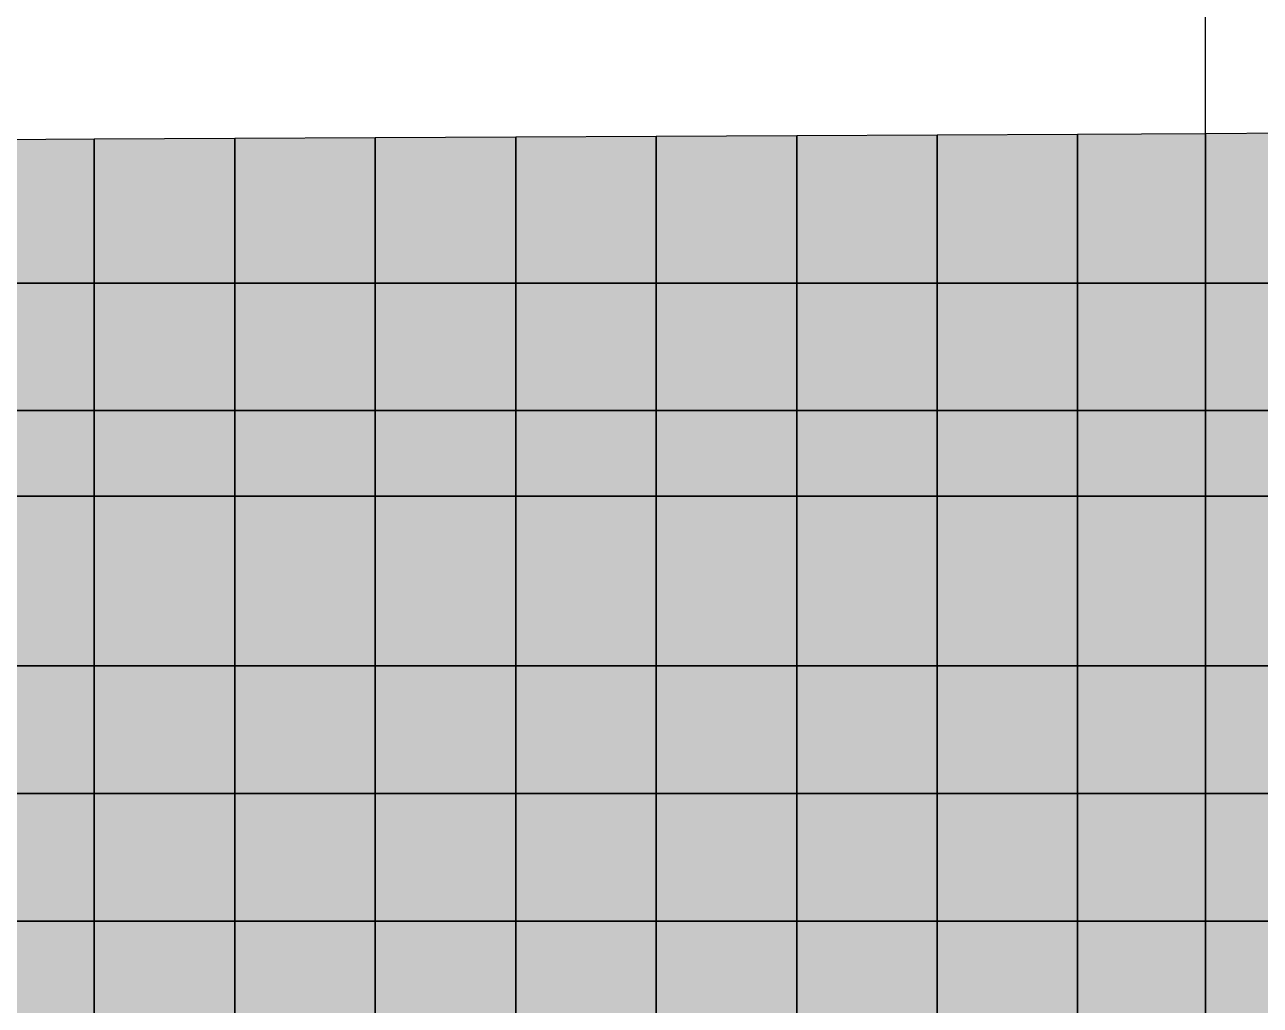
# Model space of a CAD drawing. Header units: inches. Extents: x -100 to 146, y -140 to 41.
# Drawn here: x 24.05 to 33.73, y -2.66 to 5.02 of the extents above; entities that cross this region are included whole.
import ezdxf

# ---------------------------------------------------------------- set-up
doc = ezdxf.new("R2010")
doc.units = ezdxf.units.IN
doc.header["$MEASUREMENT"] = 0
for name, color, linetype in [('Contour 1-01', 7, 'Continuous'), ('Mesh-MPC', 7, 'Continuous'), ('Mesh-クレーン脚', 7, 'Continuous'), ('Mesh-クレーン脚ばね', 7, 'Continuous'), ('Mesh-埋立土(気中)', 7, 'Continuous'), ('Mesh-杭ばね_陸側クレーン基礎杭', 7, 'Continuous'), ('Mesh-深層混合処理(気中)', 7, 'Continuous'), ('Mesh-深層混合処理(水中)', 7, 'Continuous'), ('Mesh-陸側クレーン基礎上部工', 7, 'Continuous'), ('Mesh-陸側クレーン基礎杭(水位上)', 7, 'Continuous'), ('Mesh-陸側クレーン基礎杭(水位下)', 7, 'Continuous'), ('Undeformed Mesh-埋立土(気中)', 7, 'Continuous'), ('Undeformed Mesh-深層混合処理(気中)', 7, 'Continuous'), ('Undeformed Mesh-深層混合処理(水中)', 7, 'Continuous')]:
    doc.layers.add(name, color=color, linetype=linetype)

msp = doc.modelspace()

# ---------------------------------------------------------------- linework, layer by layer
at = {"color": 7, "true_color": 0xffffff, "transparency": 33554687}
for p, q in [((33.3, 4.17), (33.3, 19.87)), ((33.3, 4.17), (33.3, 4.17)), ((33.3, 4.17), (33.3, 4.17)), ((33.3, 4.17), (33.3, 4.17)), ((33.3, 3), (33.3, 4.17)), ((33.3, 3), (33.3, 3)), ((33.3, 2), (33.3, 3)), ((33.3, 2), (33.3, 2)), ((33.3, 2), (33.3, 1.33)), ((33.3, 1.33), (33.3, 0)), ((33.3, 1.33), (33.3, 1.33)), ((33.3, 0), (33.3, -1)), ((33.3, 0), (33.3, 0)), ((33.3, -1), (33.3, -2)), ((33.3, -1), (33.3, -1)), ((33.3, -2), (33.3, -3)), ((33.3, -2), (33.3, -2))]:
    msp.add_line(p, q, dxfattribs=at)
for points in [[(32.3, 4.165), (31.2, 4.1595), (31.2, 3)], [(32.3, 4.165), (31.2, 3), (32.3, 3)], [(33.3, 4.17), (32.3, 4.165), (32.3, 3)], [(33.3, 4.17), (32.3, 3), (33.3, 3)], [(34.5, 4.176), (33.3, 4.17), (33.3, 3)], [(34.5, 4.176), (33.3, 3), (34.5, 3)], [(24.6, 4.1265), (23.51, 4.12105), (23.51, 3)], [(24.6, 4.1265), (23.51, 3), (24.6, 3)], [(25.7, 4.132), (24.6, 4.1265), (24.6, 3)], [(25.7, 4.132), (24.6, 3), (25.7, 3)], [(26.8, 4.1375), (25.7, 4.132), (25.7, 3)], [(26.8, 4.1375), (25.7, 3), (26.8, 3)], [(27.9, 4.143), (26.8, 4.1375), (26.8, 3)], [(27.9, 4.143), (26.8, 3), (27.9, 3)], [(29, 4.1485), (27.9, 4.143), (27.9, 3)], [(29, 4.1485), (27.9, 3), (29, 3)], [(30.1, 4.154), (29, 4.1485), (29, 3)], [(30.1, 4.154), (29, 3), (30.1, 3)], [(31.2, 4.1595), (30.1, 4.154), (30.1, 3)], [(31.2, 4.1595), (30.1, 3), (31.2, 3)], [(23.51, 2), (24.6, 2), (24.6, 3)], [(23.51, 2), (24.6, 3), (23.51, 3)], [(24.6, 3), (24.6, 2), (25.7, 2)], [(24.6, 3), (25.7, 2), (25.7, 3)], [(25.7, 3), (25.7, 2), (26.8, 2)], [(25.7, 3), (26.8, 2), (26.8, 3)], [(26.8, 3), (26.8, 2), (27.9, 2)], [(26.8, 3), (27.9, 2), (27.9, 3)], [(27.9, 2), (29, 2), (29, 3)], [(27.9, 2), (29, 3), (27.9, 3)], [(29, 2), (30.1, 2), (30.1, 3)], [(29, 2), (30.1, 3), (29, 3)], [(30.1, 2), (31.2, 2), (31.2, 3)], [(30.1, 2), (31.2, 3), (30.1, 3)], [(31.2, 3), (31.2, 2), (32.3, 2)], [(31.2, 3), (32.3, 2), (32.3, 3)], [(33.3, 2), (33.3, 3), (32.3, 3)], [(33.3, 2), (32.3, 3), (32.3, 2)], [(33.3, 2), (34.5, 2), (34.5, 3)], [(33.3, 2), (34.5, 3), (33.3, 3)], [(24.6, 2), (23.51, 2), (23.51, 1.33)], [(24.6, 2), (23.51, 1.33), (24.6, 1.33)], [(24.6, 1.33), (25.7, 1.33), (25.7, 2)], [(24.6, 1.33), (25.7, 2), (24.6, 2)], [(25.7, 1.33), (26.8, 1.33), (26.8, 2)], [(25.7, 1.33), (26.8, 2), (25.7, 2)], [(26.8, 1.33), (27.9, 1.33), (27.9, 2)], [(26.8, 1.33), (27.9, 2), (26.8, 2)], [(27.9, 2), (27.9, 1.33), (29, 1.33)], [(27.9, 2), (29, 1.33), (29, 2)], [(30.1, 2), (29, 2), (29, 1.33)], [(30.1, 2), (29, 1.33), (30.1, 1.33)], [(30.1, 1.33), (31.2, 1.33), (31.2, 2)], [(30.1, 1.33), (31.2, 2), (30.1, 2)], [(31.2, 1.33), (32.3, 1.33), (32.3, 2)], [(31.2, 1.33), (32.3, 2), (31.2, 2)], [(32.3, 1.33), (33.3, 1.33), (33.3, 2)], [(32.3, 1.33), (33.3, 2), (32.3, 2)], [(33.3, 2), (33.3, 1.33), (34.5, 1.33)], [(33.3, 2), (34.5, 1.33), (34.5, 2)], [(24.6, 1.33), (23.51, 1.33), (23.51, 0)], [(24.6, 1.33), (23.51, 0), (24.6, 0)], [(25.7, 1.33), (24.6, 1.33), (24.6, 0)], [(25.7, 1.33), (24.6, 0), (25.7, 0)], [(26.8, 1.33), (25.7, 1.33), (25.7, 0)], [(26.8, 1.33), (25.7, 0), (26.8, 0)], [(27.9, 1.33), (26.8, 1.33), (26.8, 0)], [(27.9, 1.33), (26.8, 0), (27.9, 0)], [(27.9, 1.33), (27.9, 0), (29, 0)], [(27.9, 1.33), (29, 0), (29, 1.33)], [(30.1, 1.33), (29, 1.33), (29, 0)], [(30.1, 1.33), (29, 0), (30.1, 0)], [(31.2, 1.33), (30.1, 1.33), (30.1, 0)], [(31.2, 1.33), (30.1, 0), (31.2, 0)], [(32.3, 1.33), (31.2, 1.33), (31.2, 0)], [(32.3, 1.33), (31.2, 0), (32.3, 0)], [(33.3, 1.33), (32.3, 1.33), (32.3, 0)], [(33.3, 1.33), (32.3, 0), (33.3, 0)], [(34.5, 1.33), (33.3, 1.33), (33.3, 0)], [(34.5, 1.33), (33.3, 0), (34.5, 0)], [(23.51, 0), (23.51, -1), (24.6, -1)], [(23.51, 0), (24.6, -1), (24.6, 0)], [(24.6, 0), (24.6, -1), (25.7, -1)], [(24.6, 0), (25.7, -1), (25.7, 0)], [(25.7, 0), (25.7, -1), (26.8, -1)], [(25.7, 0), (26.8, -1), (26.8, 0)], [(26.8, 0), (26.8, -1), (27.9, -1)], [(26.8, 0), (27.9, -1), (27.9, 0)], [(27.9, 0), (27.9, -1), (29, -1)], [(27.9, 0), (29, -1), (29, 0)], [(29, 0), (29, -1), (30.1, -1)], [(29, 0), (30.1, -1), (30.1, 0)], [(30.1, 0), (30.1, -1), (31.2, -1)], [(30.1, 0), (31.2, -1), (31.2, 0)], [(31.2, 0), (31.2, -1), (32.3, -1)], [(31.2, 0), (32.3, -1), (32.3, 0)], [(32.3, 0), (32.3, -1), (33.3, -1)], [(32.3, 0), (33.3, -1), (33.3, 0)], [(33.3, 0), (33.3, -1), (34.5, -1)], [(33.3, 0), (34.5, -1), (34.5, 0)], [(23.51, -1), (23.51, -2), (24.6, -2)], [(23.51, -1), (24.6, -2), (24.6, -1)], [(24.6, -1), (24.6, -2), (25.7, -2)], [(24.6, -1), (25.7, -2), (25.7, -1)], [(26.8, -1), (25.7, -1), (25.7, -2)], [(26.8, -1), (25.7, -2), (26.8, -2)], [(26.8, -1), (26.8, -2), (27.9, -2)], [(26.8, -1), (27.9, -2), (27.9, -1)], [(29, -1), (27.9, -1), (27.9, -2)], [(29, -1), (27.9, -2), (29, -2)], [(29, -1), (29, -2), (30.1, -2)], [(29, -1), (30.1, -2), (30.1, -1)], [(31.2, -1), (30.1, -1), (30.1, -2)], [(31.2, -1), (30.1, -2), (31.2, -2)], [(31.2, -1), (31.2, -2), (32.3, -2)], [(31.2, -1), (32.3, -2), (32.3, -1)], [(32.3, -1), (32.3, -2), (33.3, -2)], [(32.3, -1), (33.3, -2), (33.3, -1)], [(33.3, -1), (33.3, -2), (34.5, -2)], [(33.3, -1), (34.5, -2), (34.5, -1)], [(24.6, -2), (23.51, -2), (23.51, -3)], [(24.6, -2), (23.51, -3), (24.6, -3)], [(24.6, -2), (24.6, -3), (25.7, -3)], [(24.6, -2), (25.7, -3), (25.7, -2)], [(26.8, -2), (25.7, -2), (25.7, -3)], [(26.8, -2), (25.7, -3), (26.8, -3)], [(26.8, -2), (26.8, -3), (27.9, -3)], [(26.8, -2), (27.9, -3), (27.9, -2)], [(29, -2), (27.9, -2), (27.9, -3)], [(29, -2), (27.9, -3), (29, -3)], [(30.1, -2), (29, -2), (29, -3)], [(30.1, -2), (29, -3), (30.1, -3)], [(31.2, -2), (30.1, -2), (30.1, -3)], [(31.2, -2), (30.1, -3), (31.2, -3)], [(31.2, -2), (31.2, -3), (32.3, -3)], [(31.2, -2), (32.3, -3), (32.3, -2)], [(32.3, -2), (32.3, -3), (33.3, -3)], [(32.3, -2), (33.3, -3), (33.3, -2)], [(34.5, -2), (33.3, -2), (33.3, -3)], [(34.5, -2), (33.3, -3), (34.5, -3)]]:
    msp.add_solid(points, dxfattribs=at)
at = {"layer": 'Contour 1-01', "color": 5, "true_color": 0x0000ff}
for points in [[(32.3, 4.165), (31.2, 4.1595), (31.2, 3)], [(32.3, 4.165), (31.2, 3), (32.3, 3)], [(33.3, 4.17), (32.3, 4.165), (32.3, 3)], [(33.3, 4.17), (32.3, 3), (33.3, 3)], [(34.5, 4.176), (33.3, 4.17), (33.3, 3)], [(34.5, 4.176), (33.3, 3), (34.5, 3)], [(24.6, 4.1265), (23.51, 4.12105), (23.51, 3)], [(24.6, 4.1265), (23.51, 3), (24.6, 3)], [(25.7, 4.132), (24.6, 4.1265), (24.6, 3)], [(25.7, 4.132), (24.6, 3), (25.7, 3)], [(26.8, 4.1375), (25.7, 4.132), (25.7, 3)], [(26.8, 4.1375), (25.7, 3), (26.8, 3)], [(27.9, 4.143), (26.8, 4.1375), (26.8, 3)], [(27.9, 4.143), (26.8, 3), (27.9, 3)], [(29, 4.1485), (27.9, 4.143), (27.9, 3)], [(29, 4.1485), (27.9, 3), (29, 3)], [(30.1, 4.154), (29, 4.1485), (29, 3)], [(30.1, 4.154), (29, 3), (30.1, 3)], [(31.2, 4.1595), (30.1, 4.154), (30.1, 3)], [(31.2, 4.1595), (30.1, 3), (31.2, 3)], [(23.51, 2), (24.6, 2), (24.6, 3)], [(23.51, 2), (24.6, 3), (23.51, 3)], [(24.6, 3), (24.6, 2), (25.7, 2)], [(24.6, 3), (25.7, 2), (25.7, 3)], [(25.7, 3), (25.7, 2), (26.8, 2)], [(25.7, 3), (26.8, 2), (26.8, 3)], [(26.8, 3), (26.8, 2), (27.9, 2)], [(26.8, 3), (27.9, 2), (27.9, 3)], [(27.9, 2), (29, 2), (29, 3)], [(27.9, 2), (29, 3), (27.9, 3)], [(29, 2), (30.1, 2), (30.1, 3)], [(29, 2), (30.1, 3), (29, 3)], [(30.1, 2), (31.2, 2), (31.2, 3)], [(30.1, 2), (31.2, 3), (30.1, 3)], [(31.2, 3), (31.2, 2), (32.3, 2)], [(31.2, 3), (32.3, 2), (32.3, 3)], [(33.3, 2), (33.3, 3), (32.3, 3)], [(33.3, 2), (32.3, 3), (32.3, 2)], [(33.3, 2), (34.5, 2), (34.5, 3)], [(33.3, 2), (34.5, 3), (33.3, 3)], [(24.6, 2), (23.51, 2), (23.51, 1.33)], [(24.6, 2), (23.51, 1.33), (24.6, 1.33)], [(24.6, 1.33), (25.7, 1.33), (25.7, 2)], [(24.6, 1.33), (25.7, 2), (24.6, 2)], [(25.7, 1.33), (26.8, 1.33), (26.8, 2)], [(25.7, 1.33), (26.8, 2), (25.7, 2)], [(26.8, 1.33), (27.9, 1.33), (27.9, 2)], [(26.8, 1.33), (27.9, 2), (26.8, 2)], [(27.9, 2), (27.9, 1.33), (29, 1.33)], [(27.9, 2), (29, 1.33), (29, 2)], [(30.1, 2), (29, 2), (29, 1.33)], [(30.1, 2), (29, 1.33), (30.1, 1.33)], [(30.1, 1.33), (31.2, 1.33), (31.2, 2)], [(30.1, 1.33), (31.2, 2), (30.1, 2)], [(31.2, 1.33), (32.3, 1.33), (32.3, 2)], [(31.2, 1.33), (32.3, 2), (31.2, 2)], [(32.3, 1.33), (33.3, 1.33), (33.3, 2)], [(32.3, 1.33), (33.3, 2), (32.3, 2)], [(33.3, 2), (33.3, 1.33), (34.5, 1.33)], [(33.3, 2), (34.5, 1.33), (34.5, 2)], [(24.6, 1.33), (23.51, 1.33), (23.51, 0)], [(24.6, 1.33), (23.51, 0), (24.6, 0)], [(25.7, 1.33), (24.6, 1.33), (24.6, 0)], [(25.7, 1.33), (24.6, 0), (25.7, 0)], [(26.8, 1.33), (25.7, 1.33), (25.7, 0)], [(26.8, 1.33), (25.7, 0), (26.8, 0)], [(27.9, 1.33), (26.8, 1.33), (26.8, 0)], [(27.9, 1.33), (26.8, 0), (27.9, 0)], [(27.9, 1.33), (27.9, 0), (29, 0)], [(27.9, 1.33), (29, 0), (29, 1.33)], [(30.1, 1.33), (29, 1.33), (29, 0)], [(30.1, 1.33), (29, 0), (30.1, 0)], [(31.2, 1.33), (30.1, 1.33), (30.1, 0)], [(31.2, 1.33), (30.1, 0), (31.2, 0)], [(32.3, 1.33), (31.2, 1.33), (31.2, 0)], [(32.3, 1.33), (31.2, 0), (32.3, 0)], [(33.3, 1.33), (32.3, 1.33), (32.3, 0)], [(33.3, 1.33), (32.3, 0), (33.3, 0)], [(34.5, 1.33), (33.3, 1.33), (33.3, 0)], [(34.5, 1.33), (33.3, 0), (34.5, 0)], [(23.51, 0), (23.51, -1), (24.6, -1)], [(23.51, 0), (24.6, -1), (24.6, 0)], [(24.6, 0), (24.6, -1), (25.7, -1)], [(24.6, 0), (25.7, -1), (25.7, 0)], [(25.7, 0), (25.7, -1), (26.8, -1)], [(25.7, 0), (26.8, -1), (26.8, 0)], [(26.8, 0), (26.8, -1), (27.9, -1)], [(26.8, 0), (27.9, -1), (27.9, 0)], [(27.9, 0), (27.9, -1), (29, -1)], [(27.9, 0), (29, -1), (29, 0)], [(29, 0), (29, -1), (30.1, -1)], [(29, 0), (30.1, -1), (30.1, 0)], [(30.1, 0), (30.1, -1), (31.2, -1)], [(30.1, 0), (31.2, -1), (31.2, 0)], [(31.2, 0), (31.2, -1), (32.3, -1)], [(31.2, 0), (32.3, -1), (32.3, 0)], [(32.3, 0), (32.3, -1), (33.3, -1)], [(32.3, 0), (33.3, -1), (33.3, 0)], [(33.3, 0), (33.3, -1), (34.5, -1)], [(33.3, 0), (34.5, -1), (34.5, 0)], [(23.51, -1), (23.51, -2), (24.6, -2)], [(23.51, -1), (24.6, -2), (24.6, -1)], [(24.6, -1), (24.6, -2), (25.7, -2)], [(24.6, -1), (25.7, -2), (25.7, -1)], [(26.8, -1), (25.7, -1), (25.7, -2)], [(26.8, -1), (25.7, -2), (26.8, -2)], [(26.8, -1), (26.8, -2), (27.9, -2)], [(26.8, -1), (27.9, -2), (27.9, -1)], [(29, -1), (27.9, -1), (27.9, -2)], [(29, -1), (27.9, -2), (29, -2)], [(29, -1), (29, -2), (30.1, -2)], [(29, -1), (30.1, -2), (30.1, -1)], [(31.2, -1), (30.1, -1), (30.1, -2)], [(31.2, -1), (30.1, -2), (31.2, -2)], [(31.2, -1), (31.2, -2), (32.3, -2)], [(31.2, -1), (32.3, -2), (32.3, -1)], [(32.3, -1), (32.3, -2), (33.3, -2)], [(32.3, -1), (33.3, -2), (33.3, -1)], [(33.3, -1), (33.3, -2), (34.5, -2)], [(33.3, -1), (34.5, -2), (34.5, -1)], [(24.6, -2), (23.51, -2), (23.51, -3)], [(24.6, -2), (23.51, -3), (24.6, -3)], [(24.6, -2), (24.6, -3), (25.7, -3)], [(24.6, -2), (25.7, -3), (25.7, -2)], [(26.8, -2), (25.7, -2), (25.7, -3)], [(26.8, -2), (25.7, -3), (26.8, -3)], [(26.8, -2), (26.8, -3), (27.9, -3)], [(26.8, -2), (27.9, -3), (27.9, -2)], [(29, -2), (27.9, -2), (27.9, -3)], [(29, -2), (27.9, -3), (29, -3)], [(30.1, -2), (29, -2), (29, -3)], [(30.1, -2), (29, -3), (30.1, -3)], [(31.2, -2), (30.1, -2), (30.1, -3)], [(31.2, -2), (30.1, -3), (31.2, -3)], [(31.2, -2), (31.2, -3), (32.3, -3)], [(31.2, -2), (32.3, -3), (32.3, -2)], [(32.3, -2), (32.3, -3), (33.3, -3)], [(32.3, -2), (33.3, -3), (33.3, -2)], [(34.5, -2), (33.3, -2), (33.3, -3)], [(34.5, -2), (33.3, -3), (34.5, -3)]]:
    msp.add_solid(points, dxfattribs=at)
at = {"layer": 'Mesh-MPC', "color": 18, "true_color": 0x000000, "transparency": 33554559}
msp.add_line((33.3, 4.17), (33.3, 4.17), dxfattribs=at)
at = {"layer": 'Mesh-クレーン脚', "color": 18, "true_color": 0x000000, "transparency": 33554559}
msp.add_line((33.3, 4.17), (33.3, 19.87), dxfattribs=at)
at = {"layer": 'Mesh-クレーン脚ばね', "color": 18, "true_color": 0x000000, "transparency": 33554559}
msp.add_line((33.3, 4.17), (33.3, 4.17), dxfattribs=at)
at = {"layer": 'Mesh-埋立土(気中)', "color": 18, "true_color": 0x000000, "transparency": 33554559}
for p, q in [((32.3, 4.165), (31.2, 4.1595)), ((33.3, 4.17), (32.3, 4.165)), ((32.3, 3), (32.3, 4.165)), ((32.3, 4.165), (32.3, 3)), ((34.5, 4.176), (33.3, 4.17)), ((33.3, 3), (33.3, 4.17)), ((33.3, 4.17), (33.3, 3)), ((24.6, 4.1265), (23.51, 4.12105)), ((25.7, 4.132), (24.6, 4.1265)), ((24.6, 3), (24.6, 4.1265)), ((24.6, 4.1265), (24.6, 3)), ((26.8, 4.1375), (25.7, 4.132)), ((25.7, 3), (25.7, 4.132)), ((25.7, 4.132), (25.7, 3)), ((27.9, 4.143), (26.8, 4.1375)), ((26.8, 3), (26.8, 4.1375)), ((26.8, 4.1375), (26.8, 3)), ((29, 4.1485), (27.9, 4.143)), ((27.9, 3), (27.9, 4.143)), ((27.9, 4.143), (27.9, 3)), ((30.1, 4.154), (29, 4.1485)), ((29, 3), (29, 4.1485)), ((29, 4.1485), (29, 3)), ((31.2, 4.1595), (30.1, 4.154)), ((30.1, 3), (30.1, 4.154)), ((30.1, 4.154), (30.1, 3)), ((31.2, 3), (31.2, 4.1595)), ((31.2, 4.1595), (31.2, 3)), ((24.6, 3), (23.51, 3)), ((23.51, 3), (24.6, 3)), ((24.6, 2), (24.6, 3)), ((24.6, 3), (24.6, 2)), ((25.7, 3), (24.6, 3)), ((24.6, 3), (25.7, 3)), ((25.7, 2), (25.7, 3)), ((25.7, 3), (25.7, 2)), ((26.8, 3), (25.7, 3)), ((25.7, 3), (26.8, 3)), ((26.8, 2), (26.8, 3)), ((26.8, 3), (26.8, 2)), ((27.9, 3), (26.8, 3)), ((26.8, 3), (27.9, 3)), ((27.9, 2), (27.9, 3)), ((29, 3), (27.9, 3)), ((27.9, 3), (27.9, 2)), ((27.9, 3), (29, 3)), ((29, 2), (29, 3)), ((30.1, 3), (29, 3)), ((29, 3), (29, 2)), ((29, 3), (30.1, 3)), ((30.1, 2), (30.1, 3)), ((31.2, 3), (30.1, 3)), ((30.1, 3), (30.1, 2)), ((30.1, 3), (31.2, 3)), ((31.2, 2), (31.2, 3)), ((31.2, 3), (31.2, 2)), ((32.3, 3), (31.2, 3)), ((31.2, 3), (32.3, 3)), ((32.3, 2), (32.3, 3)), ((32.3, 3), (33.3, 3)), ((33.3, 3), (32.3, 3)), ((32.3, 3), (32.3, 2)), ((33.3, 2), (33.3, 3)), ((34.5, 3), (33.3, 3)), ((33.3, 3), (33.3, 2)), ((33.3, 3), (34.5, 3)), ((23.51, 2), (24.6, 2)), ((24.6, 2), (25.7, 2)), ((25.7, 2), (26.8, 2)), ((26.8, 2), (27.9, 2)), ((27.9, 2), (29, 2)), ((29, 2), (30.1, 2)), ((30.1, 2), (31.2, 2)), ((31.2, 2), (32.3, 2)), ((32.3, 2), (33.3, 2)), ((33.3, 2), (34.5, 2))]:
    msp.add_line(p, q, dxfattribs=at)
at = {"layer": 'Mesh-杭ばね_陸側クレーン基礎杭', "color": 18, "true_color": 0x000000, "transparency": 33554559}
for p, q in [((33.3, 4.17), (33.3, 4.17)), ((33.3, 3), (33.3, 3)), ((33.3, 2), (33.3, 2)), ((33.3, 1.33), (33.3, 1.33)), ((33.3, 0), (33.3, 0)), ((33.3, -1), (33.3, -1)), ((33.3, -2), (33.3, -2))]:
    msp.add_line(p, q, dxfattribs=at)
at = {"layer": 'Mesh-深層混合処理(気中)', "color": 18, "true_color": 0x000000, "transparency": 33554559}
for p, q in [((24.6, 2), (23.51, 2)), ((24.6, 1.33), (24.6, 2)), ((25.7, 2), (24.6, 2)), ((24.6, 2), (24.6, 1.33)), ((25.7, 1.33), (25.7, 2)), ((26.8, 2), (25.7, 2)), ((25.7, 2), (25.7, 1.33)), ((26.8, 1.33), (26.8, 2)), ((27.9, 2), (26.8, 2)), ((26.8, 2), (26.8, 1.33)), ((27.9, 1.33), (27.9, 2)), ((27.9, 2), (27.9, 1.33)), ((29, 2), (27.9, 2)), ((29, 1.33), (29, 2)), ((30.1, 2), (29, 2)), ((29, 2), (29, 1.33)), ((30.1, 1.33), (30.1, 2)), ((31.2, 2), (30.1, 2)), ((30.1, 2), (30.1, 1.33)), ((31.2, 1.33), (31.2, 2)), ((32.3, 2), (31.2, 2)), ((31.2, 2), (31.2, 1.33)), ((32.3, 1.33), (32.3, 2)), ((33.3, 2), (32.3, 2)), ((32.3, 2), (32.3, 1.33)), ((33.3, 1.33), (33.3, 2)), ((33.3, 2), (33.3, 1.33)), ((34.5, 2), (33.3, 2)), ((23.51, 1.33), (24.6, 1.33)), ((24.6, 1.33), (25.7, 1.33)), ((25.7, 1.33), (26.8, 1.33)), ((26.8, 1.33), (27.9, 1.33)), ((27.9, 1.33), (29, 1.33)), ((29, 1.33), (30.1, 1.33)), ((30.1, 1.33), (31.2, 1.33)), ((31.2, 1.33), (32.3, 1.33)), ((32.3, 1.33), (33.3, 1.33)), ((33.3, 1.33), (34.5, 1.33))]:
    msp.add_line(p, q, dxfattribs=at)
at = {"layer": 'Mesh-深層混合処理(水中)', "color": 18, "true_color": 0x000000, "transparency": 33554559}
for p, q in [((24.6, 1.33), (23.51, 1.33)), ((24.6, 0), (24.6, 1.33)), ((25.7, 1.33), (24.6, 1.33)), ((24.6, 1.33), (24.6, 0)), ((25.7, 0), (25.7, 1.33)), ((26.8, 1.33), (25.7, 1.33)), ((25.7, 1.33), (25.7, 0)), ((26.8, 0), (26.8, 1.33)), ((27.9, 1.33), (26.8, 1.33)), ((26.8, 1.33), (26.8, 0)), ((27.9, 0), (27.9, 1.33)), ((27.9, 1.33), (27.9, 0)), ((29, 1.33), (27.9, 1.33)), ((29, 0), (29, 1.33)), ((30.1, 1.33), (29, 1.33)), ((29, 1.33), (29, 0)), ((30.1, 0), (30.1, 1.33)), ((31.2, 1.33), (30.1, 1.33)), ((30.1, 1.33), (30.1, 0)), ((31.2, 0), (31.2, 1.33)), ((32.3, 1.33), (31.2, 1.33)), ((31.2, 1.33), (31.2, 0)), ((32.3, 0), (32.3, 1.33)), ((33.3, 1.33), (32.3, 1.33)), ((32.3, 1.33), (32.3, 0)), ((33.3, 0), (33.3, 1.33)), ((34.5, 1.33), (33.3, 1.33)), ((33.3, 1.33), (33.3, 0)), ((24.6, 0), (23.51, 0)), ((23.51, 0), (24.6, 0)), ((24.6, -1), (24.6, 0)), ((24.6, 0), (24.6, -1)), ((25.7, 0), (24.6, 0)), ((24.6, 0), (25.7, 0)), ((25.7, -1), (25.7, 0)), ((25.7, 0), (25.7, -1)), ((26.8, 0), (25.7, 0)), ((25.7, 0), (26.8, 0)), ((26.8, -1), (26.8, 0)), ((26.8, 0), (26.8, -1)), ((27.9, 0), (26.8, 0)), ((26.8, 0), (27.9, 0)), ((27.9, -1), (27.9, 0)), ((27.9, 0), (27.9, -1)), ((29, 0), (27.9, 0)), ((27.9, 0), (29, 0)), ((29, -1), (29, 0)), ((29, 0), (29, -1)), ((30.1, 0), (29, 0)), ((29, 0), (30.1, 0)), ((30.1, -1), (30.1, 0)), ((30.1, 0), (30.1, -1)), ((31.2, 0), (30.1, 0)), ((30.1, 0), (31.2, 0)), ((31.2, -1), (31.2, 0)), ((31.2, 0), (31.2, -1)), ((32.3, 0), (31.2, 0)), ((31.2, 0), (32.3, 0)), ((32.3, -1), (32.3, 0)), ((32.3, 0), (32.3, -1)), ((33.3, 0), (32.3, 0)), ((32.3, 0), (33.3, 0)), ((33.3, -1), (33.3, 0)), ((33.3, 0), (33.3, -1)), ((34.5, 0), (33.3, 0)), ((33.3, 0), (34.5, 0)), ((24.6, -1), (23.51, -1)), ((23.51, -1), (24.6, -1)), ((24.6, -2), (24.6, -1)), ((24.6, -1), (24.6, -2)), ((25.7, -1), (24.6, -1)), ((24.6, -1), (25.7, -1)), ((25.7, -2), (25.7, -1)), ((26.8, -1), (25.7, -1)), ((25.7, -1), (25.7, -2)), ((25.7, -1), (26.8, -1)), ((26.8, -2), (26.8, -1)), ((26.8, -1), (26.8, -2)), ((27.9, -1), (26.8, -1)), ((26.8, -1), (27.9, -1)), ((27.9, -2), (27.9, -1)), ((27.9, -1), (29, -1)), ((29, -1), (27.9, -1)), ((27.9, -1), (27.9, -2)), ((29, -2), (29, -1)), ((29, -1), (29, -2)), ((30.1, -1), (29, -1)), ((29, -1), (30.1, -1)), ((30.1, -2), (30.1, -1)), ((31.2, -1), (30.1, -1)), ((30.1, -1), (30.1, -2)), ((30.1, -1), (31.2, -1)), ((31.2, -2), (31.2, -1)), ((31.2, -1), (31.2, -2)), ((32.3, -1), (31.2, -1)), ((31.2, -1), (32.3, -1)), ((32.3, -2), (32.3, -1)), ((32.3, -1), (32.3, -2)), ((33.3, -1), (32.3, -1)), ((32.3, -1), (33.3, -1)), ((33.3, -2), (33.3, -1)), ((33.3, -1), (33.3, -2)), ((34.5, -1), (33.3, -1)), ((33.3, -1), (34.5, -1)), ((24.6, -2), (23.51, -2)), ((23.51, -2), (24.6, -2)), ((24.6, -3), (24.6, -2)), ((24.6, -2), (24.6, -3)), ((25.7, -2), (24.6, -2)), ((24.6, -2), (25.7, -2)), ((25.7, -3), (25.7, -2)), ((26.8, -2), (25.7, -2)), ((25.7, -2), (25.7, -3)), ((25.7, -2), (26.8, -2)), ((26.8, -3), (26.8, -2)), ((26.8, -2), (26.8, -3)), ((27.9, -2), (26.8, -2)), ((26.8, -2), (27.9, -2)), ((27.9, -3), (27.9, -2)), ((29, -2), (27.9, -2)), ((27.9, -2), (27.9, -3)), ((27.9, -2), (29, -2)), ((29, -3), (29, -2)), ((30.1, -2), (29, -2)), ((29, -2), (29, -3)), ((29, -2), (30.1, -2)), ((30.1, -3), (30.1, -2)), ((31.2, -2), (30.1, -2)), ((30.1, -2), (30.1, -3)), ((30.1, -2), (31.2, -2)), ((31.2, -3), (31.2, -2)), ((31.2, -2), (31.2, -3)), ((32.3, -2), (31.2, -2)), ((31.2, -2), (32.3, -2)), ((32.3, -3), (32.3, -2)), ((32.3, -2), (32.3, -3)), ((33.3, -2), (32.3, -2)), ((32.3, -2), (33.3, -2)), ((33.3, -3), (33.3, -2)), ((33.3, -2), (34.5, -2)), ((34.5, -2), (33.3, -2)), ((33.3, -2), (33.3, -3))]:
    msp.add_line(p, q, dxfattribs=at)
at = {"layer": 'Mesh-陸側クレーン基礎上部工', "color": 18, "true_color": 0x000000, "transparency": 33554559}
for p, q in [((33.3, 3), (33.3, 4.17)), ((33.3, 2), (33.3, 3))]:
    msp.add_line(p, q, dxfattribs=at)
at = {"layer": 'Mesh-陸側クレーン基礎杭(水位上)', "color": 18, "true_color": 0x000000, "transparency": 33554559}
for p, q in [((33.3, 1.33), (33.3, 0)), ((33.3, 0), (33.3, -1)), ((33.3, -1), (33.3, -2)), ((33.3, -2), (33.3, -3))]:
    msp.add_line(p, q, dxfattribs=at)
at = {"layer": 'Mesh-陸側クレーン基礎杭(水位下)', "color": 18, "true_color": 0x000000, "transparency": 33554559}
msp.add_line((33.3, 2), (33.3, 1.33), dxfattribs=at)
at = {"layer": 'Undeformed Mesh-埋立土(気中)', "color": 8, "true_color": 0x808080, "transparency": 33554687}
for p, q in [((32.3, 4.165), (31.2, 4.1595)), ((33.3, 4.17), (32.3, 4.165)), ((32.3, 3), (32.3, 4.165)), ((32.3, 4.165), (32.3, 3)), ((34.5, 4.176), (33.3, 4.17)), ((33.3, 3), (33.3, 4.17)), ((33.3, 4.17), (33.3, 3)), ((24.6, 4.1265), (23.51, 4.12105)), ((25.7, 4.132), (24.6, 4.1265)), ((24.6, 3), (24.6, 4.1265)), ((24.6, 4.1265), (24.6, 3)), ((26.8, 4.1375), (25.7, 4.132)), ((25.7, 3), (25.7, 4.132)), ((25.7, 4.132), (25.7, 3)), ((27.9, 4.143), (26.8, 4.1375)), ((26.8, 3), (26.8, 4.1375)), ((26.8, 4.1375), (26.8, 3)), ((29, 4.1485), (27.9, 4.143)), ((27.9, 3), (27.9, 4.143)), ((27.9, 4.143), (27.9, 3)), ((30.1, 4.154), (29, 4.1485)), ((29, 3), (29, 4.1485)), ((29, 4.1485), (29, 3)), ((31.2, 4.1595), (30.1, 4.154)), ((30.1, 3), (30.1, 4.154)), ((30.1, 4.154), (30.1, 3)), ((31.2, 3), (31.2, 4.1595)), ((31.2, 4.1595), (31.2, 3)), ((24.6, 3), (23.51, 3)), ((23.51, 3), (24.6, 3)), ((24.6, 2), (24.6, 3)), ((24.6, 3), (24.6, 2)), ((25.7, 3), (24.6, 3)), ((24.6, 3), (25.7, 3)), ((25.7, 2), (25.7, 3)), ((25.7, 3), (25.7, 2)), ((26.8, 3), (25.7, 3)), ((25.7, 3), (26.8, 3)), ((26.8, 2), (26.8, 3)), ((26.8, 3), (26.8, 2)), ((27.9, 3), (26.8, 3)), ((26.8, 3), (27.9, 3)), ((27.9, 2), (27.9, 3)), ((29, 3), (27.9, 3)), ((27.9, 3), (27.9, 2)), ((27.9, 3), (29, 3)), ((29, 2), (29, 3)), ((30.1, 3), (29, 3)), ((29, 3), (29, 2)), ((29, 3), (30.1, 3)), ((30.1, 2), (30.1, 3)), ((31.2, 3), (30.1, 3)), ((30.1, 3), (30.1, 2)), ((30.1, 3), (31.2, 3)), ((31.2, 2), (31.2, 3)), ((31.2, 3), (31.2, 2)), ((32.3, 3), (31.2, 3)), ((31.2, 3), (32.3, 3)), ((32.3, 2), (32.3, 3)), ((32.3, 3), (33.3, 3)), ((33.3, 3), (32.3, 3)), ((32.3, 3), (32.3, 2)), ((33.3, 2), (33.3, 3)), ((34.5, 3), (33.3, 3)), ((33.3, 3), (33.3, 2)), ((33.3, 3), (34.5, 3)), ((23.51, 2), (24.6, 2)), ((24.6, 2), (25.7, 2)), ((25.7, 2), (26.8, 2)), ((26.8, 2), (27.9, 2)), ((27.9, 2), (29, 2)), ((29, 2), (30.1, 2)), ((30.1, 2), (31.2, 2)), ((31.2, 2), (32.3, 2)), ((32.3, 2), (33.3, 2)), ((33.3, 2), (34.5, 2))]:
    msp.add_line(p, q, dxfattribs=at)
at = {"layer": 'Undeformed Mesh-深層混合処理(気中)', "color": 8, "true_color": 0x808080, "transparency": 33554687}
for p, q in [((24.6, 2), (23.51, 2)), ((24.6, 1.33), (24.6, 2)), ((25.7, 2), (24.6, 2)), ((24.6, 2), (24.6, 1.33)), ((25.7, 1.33), (25.7, 2)), ((26.8, 2), (25.7, 2)), ((25.7, 2), (25.7, 1.33)), ((26.8, 1.33), (26.8, 2)), ((27.9, 2), (26.8, 2)), ((26.8, 2), (26.8, 1.33)), ((27.9, 1.33), (27.9, 2)), ((27.9, 2), (27.9, 1.33)), ((29, 2), (27.9, 2)), ((29, 1.33), (29, 2)), ((30.1, 2), (29, 2)), ((29, 2), (29, 1.33)), ((30.1, 1.33), (30.1, 2)), ((31.2, 2), (30.1, 2)), ((30.1, 2), (30.1, 1.33)), ((31.2, 1.33), (31.2, 2)), ((32.3, 2), (31.2, 2)), ((31.2, 2), (31.2, 1.33)), ((32.3, 1.33), (32.3, 2)), ((33.3, 2), (32.3, 2)), ((32.3, 2), (32.3, 1.33)), ((33.3, 1.33), (33.3, 2)), ((33.3, 2), (33.3, 1.33)), ((34.5, 2), (33.3, 2)), ((23.51, 1.33), (24.6, 1.33)), ((24.6, 1.33), (25.7, 1.33)), ((25.7, 1.33), (26.8, 1.33)), ((26.8, 1.33), (27.9, 1.33)), ((27.9, 1.33), (29, 1.33)), ((29, 1.33), (30.1, 1.33)), ((30.1, 1.33), (31.2, 1.33)), ((31.2, 1.33), (32.3, 1.33)), ((32.3, 1.33), (33.3, 1.33)), ((33.3, 1.33), (34.5, 1.33))]:
    msp.add_line(p, q, dxfattribs=at)
at = {"layer": 'Undeformed Mesh-深層混合処理(水中)', "color": 8, "true_color": 0x808080, "transparency": 33554687}
for p, q in [((24.6, 1.33), (23.51, 1.33)), ((24.6, 0), (24.6, 1.33)), ((25.7, 1.33), (24.6, 1.33)), ((24.6, 1.33), (24.6, 0)), ((25.7, 0), (25.7, 1.33)), ((26.8, 1.33), (25.7, 1.33)), ((25.7, 1.33), (25.7, 0)), ((26.8, 0), (26.8, 1.33)), ((27.9, 1.33), (26.8, 1.33)), ((26.8, 1.33), (26.8, 0)), ((27.9, 0), (27.9, 1.33)), ((27.9, 1.33), (27.9, 0)), ((29, 1.33), (27.9, 1.33)), ((29, 0), (29, 1.33)), ((30.1, 1.33), (29, 1.33)), ((29, 1.33), (29, 0)), ((30.1, 0), (30.1, 1.33)), ((31.2, 1.33), (30.1, 1.33)), ((30.1, 1.33), (30.1, 0)), ((31.2, 0), (31.2, 1.33)), ((32.3, 1.33), (31.2, 1.33)), ((31.2, 1.33), (31.2, 0)), ((32.3, 0), (32.3, 1.33)), ((33.3, 1.33), (32.3, 1.33)), ((32.3, 1.33), (32.3, 0)), ((33.3, 0), (33.3, 1.33)), ((34.5, 1.33), (33.3, 1.33)), ((33.3, 1.33), (33.3, 0)), ((24.6, 0), (23.51, 0)), ((23.51, 0), (24.6, 0)), ((24.6, -1), (24.6, 0)), ((24.6, 0), (24.6, -1)), ((25.7, 0), (24.6, 0)), ((24.6, 0), (25.7, 0)), ((25.7, -1), (25.7, 0)), ((25.7, 0), (25.7, -1)), ((26.8, 0), (25.7, 0)), ((25.7, 0), (26.8, 0)), ((26.8, -1), (26.8, 0)), ((26.8, 0), (26.8, -1)), ((27.9, 0), (26.8, 0)), ((26.8, 0), (27.9, 0)), ((27.9, -1), (27.9, 0)), ((27.9, 0), (27.9, -1)), ((29, 0), (27.9, 0)), ((27.9, 0), (29, 0)), ((29, -1), (29, 0)), ((29, 0), (29, -1)), ((30.1, 0), (29, 0)), ((29, 0), (30.1, 0)), ((30.1, -1), (30.1, 0)), ((30.1, 0), (30.1, -1)), ((31.2, 0), (30.1, 0)), ((30.1, 0), (31.2, 0)), ((31.2, -1), (31.2, 0)), ((31.2, 0), (31.2, -1)), ((32.3, 0), (31.2, 0)), ((31.2, 0), (32.3, 0)), ((32.3, -1), (32.3, 0)), ((32.3, 0), (32.3, -1)), ((33.3, 0), (32.3, 0)), ((32.3, 0), (33.3, 0)), ((33.3, -1), (33.3, 0)), ((33.3, 0), (33.3, -1)), ((34.5, 0), (33.3, 0)), ((33.3, 0), (34.5, 0)), ((24.6, -1), (23.51, -1)), ((23.51, -1), (24.6, -1)), ((24.6, -2), (24.6, -1)), ((24.6, -1), (24.6, -2)), ((25.7, -1), (24.6, -1)), ((24.6, -1), (25.7, -1)), ((25.7, -2), (25.7, -1)), ((26.8, -1), (25.7, -1)), ((25.7, -1), (25.7, -2)), ((25.7, -1), (26.8, -1)), ((26.8, -2), (26.8, -1)), ((26.8, -1), (26.8, -2)), ((27.9, -1), (26.8, -1)), ((26.8, -1), (27.9, -1)), ((27.9, -2), (27.9, -1)), ((27.9, -1), (29, -1)), ((29, -1), (27.9, -1)), ((27.9, -1), (27.9, -2)), ((29, -2), (29, -1)), ((29, -1), (29, -2)), ((30.1, -1), (29, -1)), ((29, -1), (30.1, -1)), ((30.1, -2), (30.1, -1)), ((31.2, -1), (30.1, -1)), ((30.1, -1), (30.1, -2)), ((30.1, -1), (31.2, -1)), ((31.2, -2), (31.2, -1)), ((31.2, -1), (31.2, -2)), ((32.3, -1), (31.2, -1)), ((31.2, -1), (32.3, -1)), ((32.3, -2), (32.3, -1)), ((32.3, -1), (32.3, -2)), ((33.3, -1), (32.3, -1)), ((32.3, -1), (33.3, -1)), ((33.3, -2), (33.3, -1)), ((33.3, -1), (33.3, -2)), ((34.5, -1), (33.3, -1)), ((33.3, -1), (34.5, -1)), ((24.6, -2), (23.51, -2)), ((23.51, -2), (24.6, -2)), ((24.6, -3), (24.6, -2)), ((24.6, -2), (24.6, -3)), ((25.7, -2), (24.6, -2)), ((24.6, -2), (25.7, -2)), ((25.7, -3), (25.7, -2)), ((26.8, -2), (25.7, -2)), ((25.7, -2), (25.7, -3)), ((25.7, -2), (26.8, -2)), ((26.8, -3), (26.8, -2)), ((26.8, -2), (26.8, -3)), ((27.9, -2), (26.8, -2)), ((26.8, -2), (27.9, -2)), ((27.9, -3), (27.9, -2)), ((29, -2), (27.9, -2)), ((27.9, -2), (27.9, -3)), ((27.9, -2), (29, -2)), ((29, -3), (29, -2)), ((30.1, -2), (29, -2)), ((29, -2), (29, -3)), ((29, -2), (30.1, -2)), ((30.1, -3), (30.1, -2)), ((31.2, -2), (30.1, -2)), ((30.1, -2), (30.1, -3)), ((30.1, -2), (31.2, -2)), ((31.2, -3), (31.2, -2)), ((31.2, -2), (31.2, -3)), ((32.3, -2), (31.2, -2)), ((31.2, -2), (32.3, -2)), ((32.3, -3), (32.3, -2)), ((32.3, -2), (32.3, -3)), ((33.3, -2), (32.3, -2)), ((32.3, -2), (33.3, -2)), ((33.3, -3), (33.3, -2)), ((33.3, -2), (34.5, -2)), ((34.5, -2), (33.3, -2)), ((33.3, -2), (33.3, -3))]:
    msp.add_line(p, q, dxfattribs=at)

doc.saveas('drawing.dxf')
